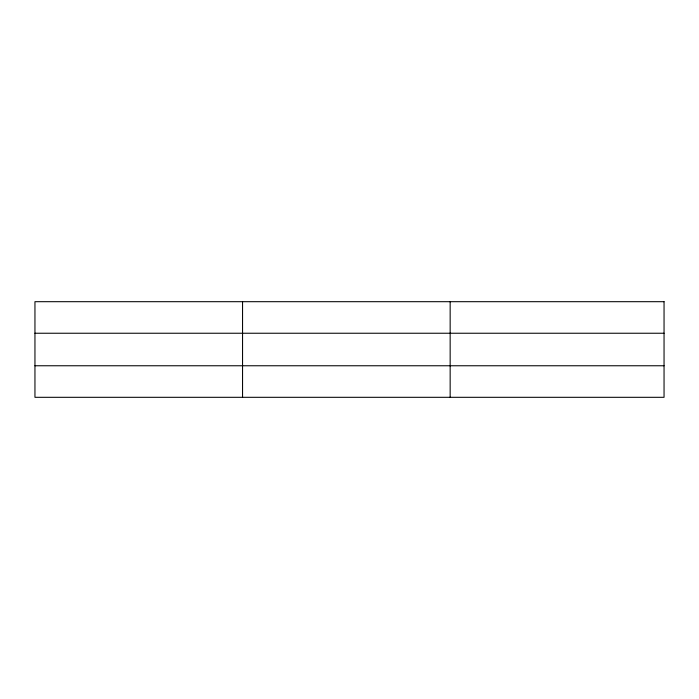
<?xml version="1.0" encoding="UTF-8"?>
<svg xmlns="http://www.w3.org/2000/svg" width="699" height="699" viewBox="0 0 699 699"><rect width="100%" height="100%" fill="white"/><g stroke="black" fill="none" stroke-linecap="round" stroke-linejoin="round"><path stroke-width="1.05" d="M242.553 301.688L242.553 397.312M450.156 301.688L450.156 397.312M34.95 333.24L664.05 333.24M34.95 365.76L664.05 365.76M664.05 301.688L664.05 397.312L34.95 397.312L34.95 301.688L664.05 301.688"/></g></svg>
